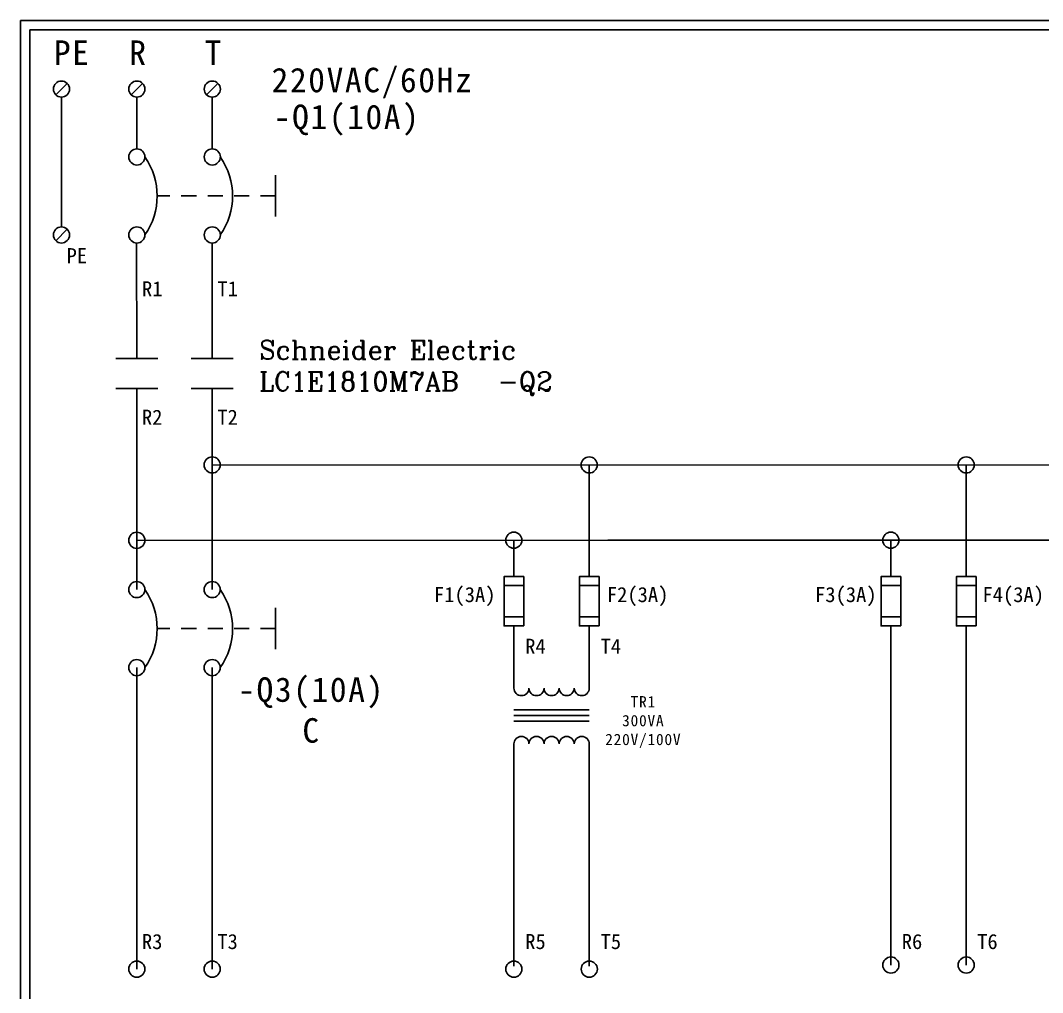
# Model space of a CAD drawing. Extents: x 10 to 297, y 3 to 207.
# Drawn here: x 10 to 145.6, y 78 to 207 of the extents above; entities that cross this region are included whole.
import ezdxf

# ---------------------------------------------------------------- set-up
doc = ezdxf.new("R2010")
doc.units = 0
doc.linetypes.add('HIDDEN9', pattern=[3.5, 2, -1.5])
doc.layers.get('0').update_dxf_attribs({"linetype": 'CONTINUOUS'})
doc.layers.add('圖框層', color=7, linetype='CONTINUOUS')
doc.layers.add('標尺寸層', color=3, linetype='CONTINUOUS')
doc.styles.add('CNS', font='romanc.shx', dxfattribs={"bigfont": 'chineset.shx'})
doc.styles.add('STSL', font='kaiu.ttf')
doc.styles.add('標楷體', font='kaiu.ttf')

msp = doc.modelspace()

# ---------------------------------------------------------------- linework, layer by layer
at = {"color": 7}
for p, q in [((16.2, 198.62), (14.68, 197.11)), ((26.2, 198.62), (24.68, 197.11)), ((36.2, 198.62), (34.68, 197.11)), ((16.2, 179.27), (14.68, 177.75)), ((25.41, 177.44), (25.42, 162.12)), ((25.42, 158.14), (25.43, 131.46)), ((75.44, 137.99), (75.44, 133.19)), ((125.44, 137.98), (125.44, 133.19))]:
    msp.add_line(p, q, dxfattribs=at)
at = {"color": 7, "linetype": 'HIDDEN9'}
for p, q in [((43.83, 183.68), (28.13, 183.68)), ((43.83, 126.29), (28.13, 126.29))]:
    msp.add_line(p, q, dxfattribs=at)
at = {"color": 7}
for centre in [(15.44, 197.86), (25.44, 197.86), (35.44, 197.86), (25.44, 188.86), (35.44, 188.86), (15.44, 178.51), (25.44, 178.51), (35.44, 178.51), (35.43, 148), (85.43, 148), (135.43, 148), (25.43, 138), (75.43, 138.01), (125.43, 138.01), (25.43, 131.46), (35.43, 131.46), (25.43, 121.11), (35.43, 121.11), (125.44, 81.65), (135.43, 81.65), (25.43, 81.11), (35.43, 81.11), (75.44, 81.11), (85.44, 81.11)]:
    msp.add_circle(centre, 1.07, dxfattribs=at)
for centre in [(19.08, 183.68), (29.08, 183.68), (19.08, 126.29), (29.08, 126.29)]:
    msp.add_arc(centre, 9.05, 325.1286, 34.8714, dxfattribs=at)
at = {"layer": '圖框層', "color": 7}
for p, q in [((297, 206.97), (10, 206.97)), ((10, 3), (10, 206.97)), ((295.75, 205.72), (11.25, 205.72)), ((11.25, 4.25), (11.25, 205.72))]:
    msp.add_line(p, q, dxfattribs=at)
at = {"layer": '標尺寸層', "color": 7}
for p, q in [((15.44, 196.79), (15.44, 179.58)), ((25.44, 196.79), (25.44, 189.93)), ((35.44, 196.79), (35.44, 189.93)), ((43.83, 186.42), (43.83, 180.95)), ((15.44, 177.44), (15.44, 177.37)), ((25.44, 177.44), (25.44, 177.37)), ((35.44, 177.44), (35.44, 177.37)), ((35.44, 177.44), (35.44, 162.12)), ((22.63, 162.12), (28.2, 162.12)), ((32.63, 162.12), (38.2, 162.12)), ((22.63, 158.14), (28.2, 158.14)), ((32.63, 158.14), (38.2, 158.14)), ((35.43, 158.14), (35.43, 131.46)), ((25.43, 156), (25.43, 155.94)), ((35.43, 156), (35.43, 155.94)), ((245.64, 147.95), (35.43, 148)), ((85.43, 147.99), (85.43, 133.19)), ((135.43, 147.97), (135.43, 133.19)), ((85.43, 146.93), (85.43, 146.87)), ((135.43, 146.93), (135.43, 146.87)), ((245.64, 137.95), (25.44, 138)), ((35.43, 137.91), (35.43, 137.84)), ((75.43, 136.94), (75.43, 136.87)), ((293.08, 138), (87.9, 138)), ((125.43, 136.94), (125.43, 136.87)), ((74.13, 127.83), (74.13, 132.01)), ((76.75, 127.83), (76.75, 132.01)), ((84.12, 127.83), (84.12, 132.01)), ((86.74, 127.83), (86.74, 132.01)), ((124.13, 127.83), (124.13, 132.01)), ((126.75, 127.83), (126.75, 132.01)), ((134.12, 127.83), (134.12, 132.01)), ((136.74, 127.83), (136.74, 132.01)), ((43.83, 129.02), (43.83, 123.55)), ((75.44, 118.39), (75.44, 126.65)), ((85.44, 118.39), (85.44, 126.65)), ((125.44, 126.65), (125.44, 81.65)), ((135.43, 126.65), (135.43, 81.65)), ((25.43, 121.11), (25.43, 81.11)), ((35.43, 121.11), (35.43, 81.11)), ((85.44, 115.49), (75.44, 115.49)), ((85.44, 114.77), (75.44, 114.77)), ((85.44, 114), (75.44, 114)), ((75.44, 110.98), (75.44, 104.52)), ((85.44, 110.98), (85.44, 104.52)), ((75.44, 104.52), (75.44, 81.52)), ((85.44, 104.52), (85.44, 81.52))]:
    msp.add_line(p, q, dxfattribs=at)
for points in [[(76.75, 132.01), (74.13, 132.01), (74.13, 133.19), (76.75, 133.19)], [(86.74, 132.01), (84.12, 132.01), (84.12, 133.19), (86.74, 133.19)], [(126.75, 132.01), (124.13, 132.01), (124.13, 133.19), (126.75, 133.19)], [(136.74, 132.01), (134.12, 132.01), (134.12, 133.19), (136.74, 133.19)], [(76.75, 126.65), (74.13, 126.65), (74.13, 127.83), (76.75, 127.83)], [(86.74, 126.65), (84.12, 126.65), (84.12, 127.83), (86.74, 127.83)], [(126.75, 126.65), (124.13, 126.65), (124.13, 127.83), (126.75, 127.83)], [(136.74, 126.65), (134.12, 126.65), (134.12, 127.83), (136.74, 127.83)]]:
    msp.add_lwpolyline(points, close=True, dxfattribs=at)
for centre, start, end in [((76.44, 118.39), 180, 0), ((78.44, 118.39), 180, 0), ((80.44, 118.39), 180, 0), ((82.44, 118.39), 180, 0), ((84.44, 118.39), 180, 0), ((76.44, 110.98), 0, 180), ((78.44, 110.98), 0, 180), ((80.44, 110.98), 0, 180), ((82.44, 110.98), 0, 180), ((84.44, 110.98), 0, 180)]:
    msp.add_arc(centre, 1, start, end, dxfattribs=at)

# ---------------------------------------------------------------- texts
at = {"color": 7, "style": '標楷體'}
for s, insert, char_height, width, attachment_point in [('\\pt6.5;{\\T1.1;PE}', (14.44, 204.32), 3.25, 2, 1), ('\\pt6.5;{\\T1.1;R}', (24.44, 204.32), 3.25, 2, 1), ('\\pt6.5;{\\T1.1;T}', (34.44, 204.32), 3.25, 2, 1), ('\\pt4.875;{\\T1.1;TR1\\P300VA\\P220V/100V}', (92.6, 117.33), 1.5, 17.6312, 2)]:
    msp.add_mtext(s, dxfattribs=dict(at, insert=insert, char_height=char_height, width=width, attachment_point=attachment_point))
at = {"color": 0, "char_height": 3.25, "style": '標楷體'}
for s, insert, width, attachment_point in [('\\pt6.5;{\\T1.1;220VAC/60Hz}', (43.31, 200.69), 35.213, 1), ('\\pt6.5;{\\T1.1;-Q1(10A)}', (53.33, 195.8), 24.6072, 2), ('\\pt6.5;{\\T1.1;-Q3(10A)\\PC}', (48.61, 119.82), 24.6072, 2)]:
    msp.add_mtext(s, dxfattribs=dict(at, insert=insert, width=width, attachment_point=attachment_point))
at = {"layer": '圖框層', "color": 7, "style": 'STSL'}
for s, p in [('PE', (16.12, 174.76)), ('R1', (26.12, 170.36)), ('T1', (36.12, 170.36)), ('R2', (26.11, 153.33)), ('T2', (36.11, 153.33)), ('F1(3A)', (64.84, 129.8)), ('F2(3A)', (87.77, 129.8)), ('F3(3A)', (115.38, 129.8)), ('F4(3A)', (137.58, 129.8)), ('R4', (76.94, 122.94)), ('T4', (86.94, 122.94)), ('R3', (26.11, 83.77)), ('T3', (36.11, 83.77)), ('R5', (76.94, 83.77)), ('T5', (86.94, 83.77)), ('R6', (126.88, 83.77)), ('T6', (136.88, 83.77))]:
    msp.add_text(s, height=2, dxfattribs=at).set_placement(p)
at = {"layer": '標尺寸層', "color": 7, "insert": (41.67, 164.51), "char_height": 3.25, "attachment_point": 1, "style": 'CNS'}
msp.add_mtext_dynamic_manual_height_columns('{\\H0.76923x;Schneider Electric\\PLC1E1810M7AB   -Q2}', width=64.2807, gutter_width=32.5, heights=[0], dxfattribs=at)

doc.saveas('drawing.dxf')
